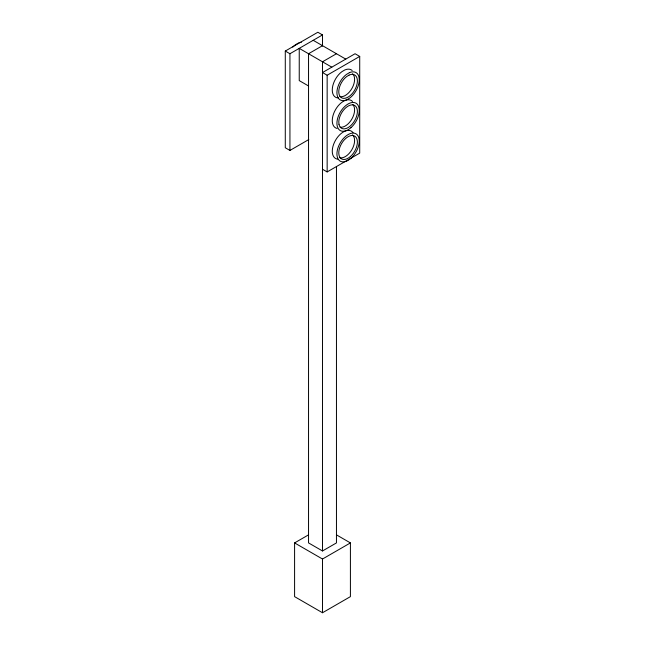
<?xml version="1.0" encoding="UTF-8"?>
<svg xmlns="http://www.w3.org/2000/svg" width="645" height="645" viewBox="0 0 645 645"><rect width="100%" height="100%" fill="white"/><g stroke="black" fill="none" stroke-linecap="round" stroke-linejoin="round"><path stroke-width="0.97" d="M308.544 534.858L294.588 542.913L294.588 596.633L322.5 612.75L350.412 596.633L350.412 542.913L336.456 534.858M308.786 139.554L289.936 150.438L285.284 147.753L285.284 51.052L317.848 32.25L322.5 34.935L322.5 46.013M285.284 51.052L289.936 53.737L322.5 34.935M322.5 45.682L308.544 53.737L308.544 542.913L322.5 550.967L336.456 542.913L336.456 166.466M336.456 53.737L322.5 61.799L322.5 550.967M359.717 56.421L355.064 53.737L322.5 72.538L327.152 75.223L359.717 56.421L359.717 153.123L327.152 171.925L322.5 169.24M294.588 542.913L322.5 559.03L350.412 542.913M313.196 40.304L345.76 59.106M331.804 67.169L299.24 48.367L299.24 80.601L308.544 85.97M327.152 75.223L327.152 171.925M322.5 559.03L322.5 612.75M289.936 53.737L289.936 150.438M292.79 47.093A15.794 9.119 -60 0 1 295.62 44.634L298.53 42.997A15.794 9.119 -60 0 1 301.336 42.304M337.037 128.436A15.794 9.119 -60 0 1 335.537 109.618A15.794 9.119 -60 0 1 352.581 101.499M338.432 97.967A15.794 9.119 -60 0 1 332.409 87.865A15.794 9.119 -60 0 1 341.818 71.732L344.728 69.999A15.794 9.119 -60 0 1 352.194 70.499M337.851 159.186A15.794 9.119 -60 0 1 335.537 140.239A15.794 9.119 -60 0 1 353.105 132.765M352.517 73.788A13.158 7.595 -60 0 1 352.057 88.212A13.158 7.595 -60 0 1 339.842 96.589M352.767 104.53A13.158 7.595 -60 0 1 352.057 118.728A13.158 7.595 -60 0 1 340.173 127.178M352.42 134.845A13.158 7.595 -60 0 1 351.88 149.672A13.158 7.595 -60 0 1 339.31 157.549M349.042 75.11L346.615 76.594A13.158 7.595 -60 0 0 340.383 96.823A13.158 7.595 -60 0 0 356.072 87.252A13.158 7.595 -60 0 0 349.042 75.11M349.38 72.683L346.47 74.417A15.794 9.119 -60 0 0 336.924 92.872A15.794 9.119 -60 0 0 346.792 99.79L349.711 98.064A15.794 9.119 -60 0 0 359.249 79.601A15.794 9.119 -60 0 0 349.38 72.683M338.972 124.275L338.802 121.583A13.158 7.595 -60 0 1 352.517 104.853A13.158 7.595 -60 0 1 353.629 122.292A13.158 7.595 -60 0 1 338.972 124.275M350.977 127.645A15.794 9.119 -60 0 0 355.984 103.184A15.794 9.119 -60 0 0 337.303 119.752A15.794 9.119 -60 0 0 350.977 127.645M350.977 158.267A15.794 9.119 -60 0 0 355.984 133.805A15.794 9.119 -60 0 0 337.303 150.374A15.794 9.119 -60 0 0 350.977 158.267M350.493 156.469A13.158 7.595 -60 0 0 354.669 136.087A13.158 7.595 -60 0 0 339.101 149.89A13.158 7.595 -60 0 0 350.493 156.469"/></g></svg>
